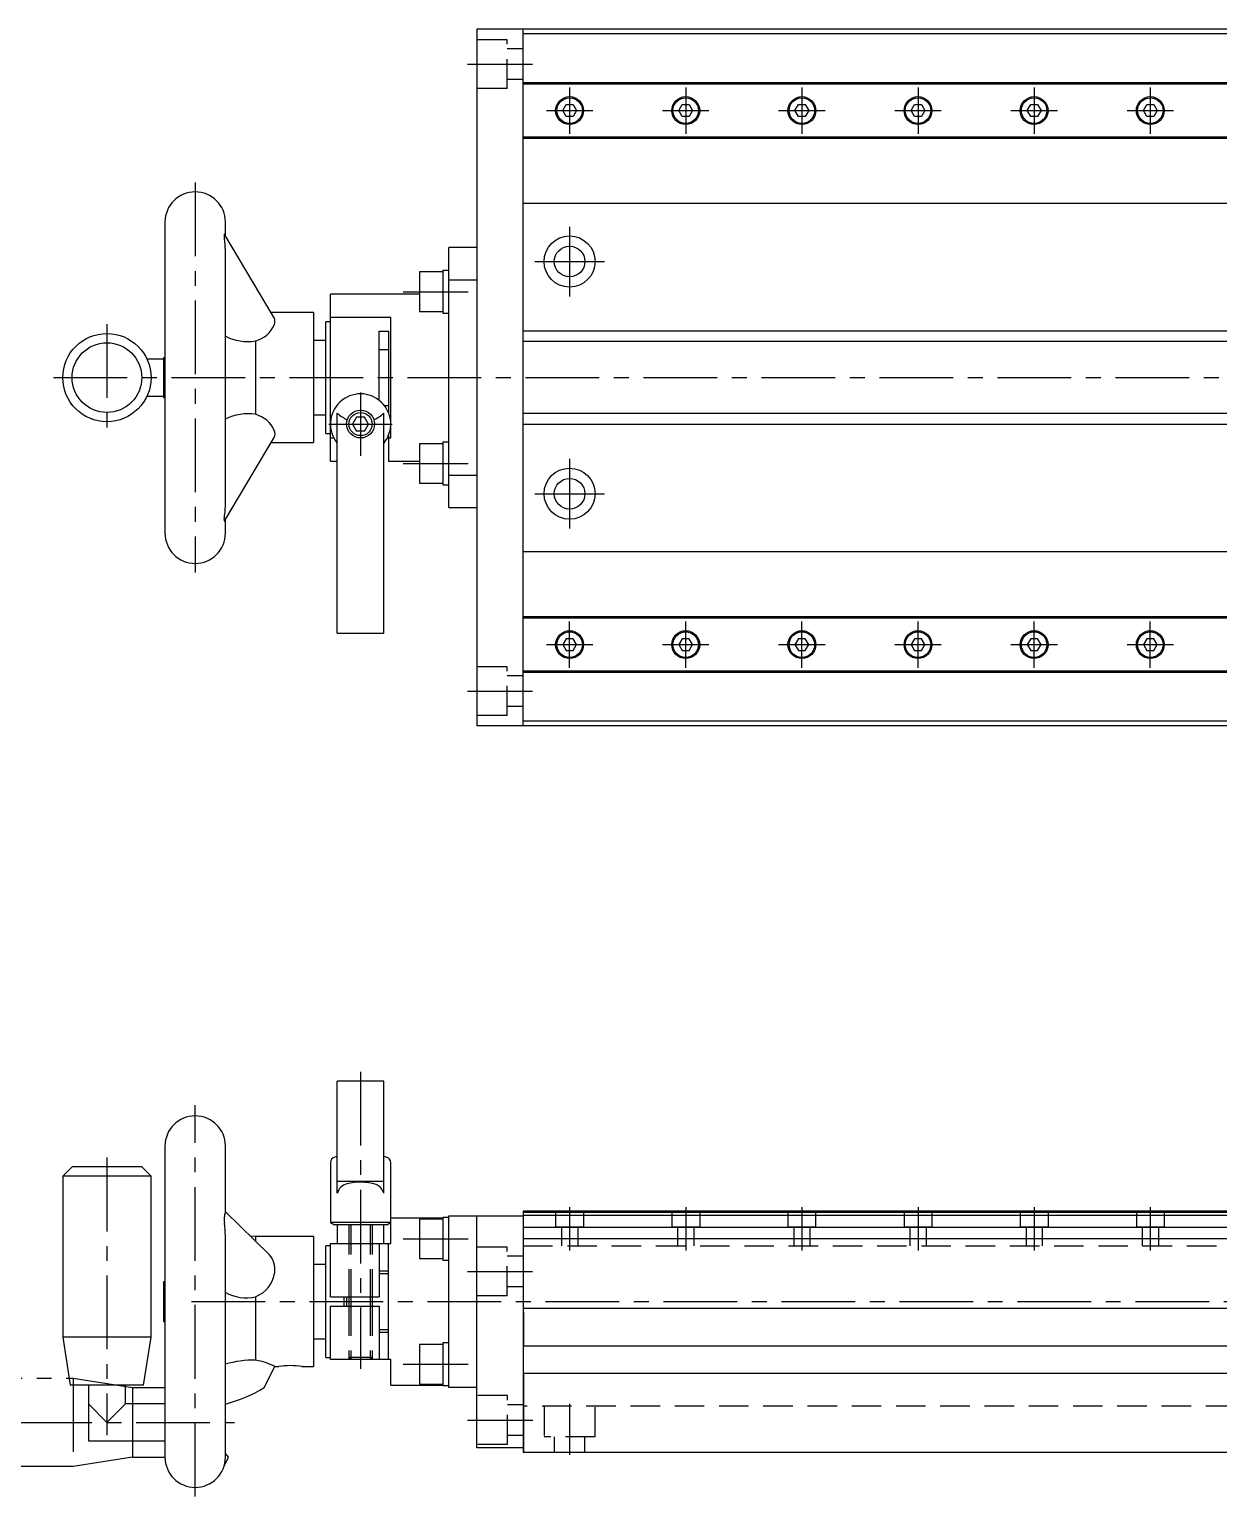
# Model space of a CAD drawing. Extents: x -2 to 798, y -8 to 325.
# Drawn here: x 269.9 to 526, y 8 to 324 of the extents above; entities that cross this region are included whole.
import ezdxf

# ---------------------------------------------------------------- set-up
doc = ezdxf.new("R2010")
doc.units = 0
doc.header["$LTSCALE"] = 0.5
for name, pattern in [('CENTER', [50.8, 31.75, -6.35, 6.35, -6.35]), ('DASHED', [19.05, 12.7, -6.35]), ('PHANTOM', [63.5, 31.75, -6.35, 6.35, -6.35, 6.35, -6.35])]:
    doc.linetypes.add(name, pattern=pattern)
for name, color, linetype in [('MSM_CENTER', 1, 'CENTER'), ('MSM_CONTINUOUS', 7, 'CONTINUOUS'), ('MSM_DASHED', 4, 'DASHED'), ('MSM_IMAGINARY', 6, 'PHANTOM'), ('MSM_NARROW', 5, 'CONTINUOUS')]:
    doc.layers.add(name, color=color, linetype=linetype)

msp = doc.modelspace()

# ---------------------------------------------------------------- linework, layer by layer
at = {"layer": 'MSM_CENTER'}
for p, q in [((364.24, 316.47), (378.24, 316.47)), ((386.24, 311.47), (386.24, 301.47)), ((411.24, 311.47), (411.24, 301.47)), ((436.24, 311.47), (436.24, 301.47)), ((461.24, 311.47), (461.24, 301.47)), ((486.24, 311.47), (486.24, 301.47)), ((511.24, 311.47), (511.24, 301.47)), ((381.24, 306.47), (391.24, 306.47)), ((406.24, 306.47), (416.24, 306.47)), ((431.24, 306.47), (441.24, 306.47)), ((456.24, 306.47), (466.24, 306.47)), ((481.24, 306.47), (491.24, 306.47)), ((506.24, 306.47), (516.24, 306.47)), ((305.64, 290.97), (305.64, 206.97)), ((386.24, 281.47), (386.24, 266.47)), ((378.74, 273.97), (393.74, 273.97)), ((350.41, 267.47), (364.41, 267.47)), ((286.64, 260.47), (286.64, 237.47)), ((275.14, 248.97), (798.24, 248.97)), ((341.24, 245.79), (341.24, 232.14)), ((334.42, 238.97), (348.07, 238.97)), ((386.24, 231.47), (386.24, 216.47)), ((350.41, 230.47), (364.41, 230.47)), ((378.74, 223.97), (393.74, 223.97)), ((386.24, 186.47), (386.24, 196.47)), ((411.24, 186.47), (411.24, 196.47)), ((436.24, 186.47), (436.24, 196.47)), ((461.24, 186.47), (461.24, 196.47)), ((486.24, 186.47), (486.24, 196.47)), ((511.24, 186.47), (511.24, 196.47)), ((381.24, 191.47), (391.24, 191.47)), ((406.24, 191.47), (416.24, 191.47)), ((431.24, 191.47), (441.24, 191.47)), ((456.24, 191.47), (466.24, 191.47)), ((481.24, 191.47), (491.24, 191.47)), ((506.24, 191.47), (516.24, 191.47)), ((364.24, 181.47), (378.24, 181.47)), ((341.24, 99.5), (341.24, 35.5)), ((305.64, 8), (305.64, 92.33)), ((286.64, 81), (286.64, 21.25)), ((386.24, 70.32), (386.24, 60.98)), ((411.24, 70.32), (411.24, 60.98)), ((436.24, 70.32), (436.24, 60.98)), ((461.24, 70.32), (461.24, 60.98)), ((486.24, 70.32), (486.24, 60.98)), ((511.24, 70.32), (511.24, 60.98)), ((350.41, 63.5), (364.41, 63.5)), ((364.24, 56.5), (378.24, 56.5)), ((304.84, 50), (798.24, 50)), ((350.41, 36.5), (364.41, 36.5)), ((386.24, 28), (386.24, 17)), ((242.14, 24), (314.14, 24)), ((364.24, 24.5), (378.29, 24.5))]:
    msp.add_line(p, q, dxfattribs=at)
at = {"layer": 'MSM_CONTINUOUS'}
for p, q in [((376.24, 323.97), (366.24, 323.97)), ((366.24, 323.97), (366.24, 173.97)), ((376.24, 173.97), (376.24, 323.97)), ((376.24, 323.92), (376.29, 323.92)), ((536.24, 322.97), (376.24, 322.97)), ((796.24, 323.97), (376.29, 323.97)), ((376.29, 323.97), (376.29, 323.92)), ((536.24, 312.47), (376.24, 312.47)), ((536.24, 312.17), (376.24, 312.17)), ((384.76, 306.47), (385.5, 307.75)), ((385.5, 307.75), (386.98, 307.75)), ((386.98, 307.75), (387.72, 306.47)), ((409.76, 306.47), (410.5, 307.75)), ((410.5, 307.75), (411.98, 307.75)), ((411.98, 307.75), (412.72, 306.47)), ((434.76, 306.47), (435.5, 307.75)), ((435.5, 307.75), (436.98, 307.75)), ((436.98, 307.75), (437.72, 306.47)), ((459.76, 306.47), (460.5, 307.75)), ((460.5, 307.75), (461.98, 307.75)), ((461.98, 307.75), (462.72, 306.47)), ((484.76, 306.47), (485.5, 307.75)), ((485.5, 307.75), (486.98, 307.75)), ((486.98, 307.75), (487.72, 306.47)), ((509.76, 306.47), (510.5, 307.75)), ((510.5, 307.75), (511.98, 307.75)), ((511.98, 307.75), (512.72, 306.47)), ((385.5, 305.19), (384.76, 306.47)), ((386.98, 305.19), (385.5, 305.19)), ((387.72, 306.47), (386.98, 305.19)), ((410.5, 305.19), (409.76, 306.47)), ((411.98, 305.19), (410.5, 305.19)), ((412.72, 306.47), (411.98, 305.19)), ((435.5, 305.19), (434.76, 306.47)), ((436.98, 305.19), (435.5, 305.19)), ((437.72, 306.47), (436.98, 305.19)), ((460.5, 305.19), (459.76, 306.47)), ((461.98, 305.19), (460.5, 305.19)), ((462.72, 306.47), (461.98, 305.19)), ((485.5, 305.19), (484.76, 306.47)), ((486.98, 305.19), (485.5, 305.19)), ((487.72, 306.47), (486.98, 305.19)), ((510.5, 305.19), (509.76, 306.47)), ((511.98, 305.19), (510.5, 305.19)), ((512.72, 306.47), (511.98, 305.19)), ((536.24, 300.77), (376.24, 300.77)), ((536.24, 300.47), (376.24, 300.47)), ((536.24, 286.47), (376.24, 286.47)), ((299.14, 282.47), (299.14, 215.47)), ((312.14, 279.56), (312.14, 282.47)), ((322.64, 261.82), (312.05, 279.72)), ((312.14, 221.49), (312.14, 276.43)), ((360.24, 220.97), (360.24, 276.97)), ((366.24, 276.97), (360.24, 276.97)), ((358.94, 272.07), (358.94, 262.87)), ((360.24, 272.07), (358.94, 272.07)), ((353.94, 271.72), (353.94, 263.22)), ((358.94, 271.72), (353.94, 271.72)), ((366.24, 269.98), (360.24, 269.98)), ((334.74, 230.99), (334.74, 266.97)), ((353.94, 266.97), (334.74, 266.97)), ((331.14, 262.97), (321.96, 262.97)), ((331.14, 262.97), (331.14, 234.97)), ((353.94, 263.22), (358.94, 263.22)), ((358.94, 262.87), (360.24, 262.87)), ((333.74, 236.97), (333.74, 260.97)), ((334.74, 260.97), (333.74, 260.97)), ((347.74, 261.92), (334.74, 261.92)), ((347.74, 236.01), (347.74, 261.92)), ((318.64, 256.86), (318.64, 241.07)), ((333.74, 256.97), (331.14, 256.97)), ((345.24, 258.97), (347.24, 258.97)), ((345.24, 244.09), (345.24, 258.97)), ((347.24, 258.97), (347.24, 241.47)), ((536.24, 258.97), (376.24, 258.97)), ((298.84, 252.97), (295.26, 252.97)), ((298.84, 253.22), (298.84, 244.72)), ((299.14, 253.22), (298.84, 253.22)), ((347.24, 254.97), (345.24, 254.97)), ((295.26, 244.97), (298.84, 244.97)), ((298.84, 244.72), (299.14, 244.72)), ((331.14, 240.97), (333.74, 240.97)), ((336.24, 193.97), (336.24, 241.3)), ((340.37, 240.47), (339.51, 238.97)), ((342.11, 240.47), (340.37, 240.47)), ((342.97, 238.97), (342.11, 240.47)), ((346.24, 193.97), (346.24, 241.3)), ((346.36, 242.97), (347.24, 242.97)), ((339.51, 238.97), (340.37, 237.47)), ((342.11, 237.47), (340.37, 237.47)), ((342.11, 237.47), (342.97, 238.97)), ((376.24, 238.97), (536.24, 238.97)), ((312.05, 218.21), (322.63, 236.11)), ((321.96, 234.97), (331.14, 234.97)), ((333.74, 236.97), (334.74, 236.97)), ((334.74, 236.01), (335.45, 236.01)), ((347.24, 236.47), (347.24, 230.97)), ((347.24, 236.01), (347.74, 236.01)), ((353.94, 234.72), (353.94, 226.22)), ((358.94, 234.72), (353.94, 234.72)), ((358.94, 235.07), (358.94, 225.87)), ((360.24, 235.07), (358.94, 235.07)), ((334.74, 230.99), (336.24, 230.99)), ((347.24, 230.97), (353.94, 230.97)), ((360.24, 227.95), (366.24, 227.95)), ((353.94, 226.22), (358.94, 226.22)), ((358.94, 225.87), (360.24, 225.87)), ((312.14, 215.47), (312.14, 218.37)), ((360.24, 220.97), (366.24, 220.97)), ((536.24, 211.47), (376.24, 211.47)), ((536.24, 197.47), (376.24, 197.47)), ((536.24, 197.17), (376.24, 197.17)), ((336.24, 193.97), (346.24, 193.97)), ((385.5, 192.75), (384.76, 191.47)), ((386.98, 192.75), (385.5, 192.75)), ((387.72, 191.47), (386.98, 192.75)), ((410.5, 192.75), (409.76, 191.47)), ((411.98, 192.75), (410.5, 192.75)), ((412.72, 191.47), (411.98, 192.75)), ((435.5, 192.75), (434.76, 191.47)), ((436.98, 192.75), (435.5, 192.75)), ((437.72, 191.47), (436.98, 192.75)), ((460.5, 192.75), (459.76, 191.47)), ((461.98, 192.75), (460.5, 192.75)), ((462.72, 191.47), (461.98, 192.75)), ((485.5, 192.75), (484.76, 191.47)), ((486.98, 192.75), (485.5, 192.75)), ((487.72, 191.47), (486.98, 192.75)), ((510.5, 192.75), (509.76, 191.47)), ((511.98, 192.75), (510.5, 192.75)), ((512.72, 191.47), (511.98, 192.75)), ((384.76, 191.47), (385.5, 190.19)), ((385.5, 190.19), (386.98, 190.19)), ((386.98, 190.19), (387.72, 191.47)), ((409.76, 191.47), (410.5, 190.19)), ((410.5, 190.19), (411.98, 190.19)), ((411.98, 190.19), (412.72, 191.47)), ((434.76, 191.47), (435.5, 190.19)), ((435.5, 190.19), (436.98, 190.19)), ((436.98, 190.19), (437.72, 191.47)), ((459.76, 191.47), (460.5, 190.19)), ((460.5, 190.19), (461.98, 190.19)), ((461.98, 190.19), (462.72, 191.47)), ((484.76, 191.47), (485.5, 190.19)), ((485.5, 190.19), (486.98, 190.19)), ((486.98, 190.19), (487.72, 191.47)), ((509.76, 191.47), (510.5, 190.19)), ((510.5, 190.19), (511.98, 190.19)), ((511.98, 190.19), (512.72, 191.47)), ((536.24, 185.77), (376.24, 185.77)), ((536.24, 185.47), (376.24, 185.47)), ((376.24, 173.97), (366.24, 173.97)), ((536.24, 174.97), (376.24, 174.97)), ((376.29, 174.02), (376.24, 174.02)), ((376.29, 174.02), (376.29, 173.97)), ((796.24, 173.97), (376.29, 173.97)), ((336.24, 73.36), (336.24, 97.5)), ((346.24, 97.5), (336.24, 97.5)), ((346.24, 73.36), (346.24, 97.5)), ((299.14, 83.5), (299.14, 16.5)), ((312.14, 69.17), (312.14, 83.5)), ((279.14, 79), (277.14, 77)), ((294.14, 79), (279.14, 79)), ((296.14, 77), (294.14, 79)), ((334.74, 79.87), (334.74, 67)), ((347.74, 62.5), (347.74, 79.87)), ((277.14, 77), (277.14, 42.33)), ((296.14, 77), (277.14, 77)), ((296.14, 42.33), (296.14, 77)), ((336.24, 75.92), (346.24, 75.92)), ((321.57, 60.15), (312.14, 69.35)), ((347.74, 67), (334.74, 67)), ((334.74, 67), (335.61, 66.5)), ((346.87, 66.5), (335.61, 66.5)), ((336.24, 66.5), (336.24, 62.5)), ((346.24, 62.5), (346.24, 66.5)), ((346.87, 66.5), (347.74, 67)), ((358.94, 68), (347.74, 68)), ((358.94, 67.75), (353.94, 67.75)), ((353.94, 67.75), (353.94, 59.25)), ((360.24, 68.1), (358.94, 68.1)), ((358.94, 68.1), (358.94, 58.9)), ((360.24, 31.5), (360.24, 68.5)), ((360.24, 68.5), (376.24, 68.5)), ((366.24, 18.5), (366.24, 68.5)), ((539.79, 69.5), (376.24, 69.5)), ((376.24, 69.5), (376.24, 17.5)), ((539.79, 69.2), (376.24, 69.2)), ((539.29, 68.55), (376.24, 68.55)), ((312.14, 16.5), (312.14, 64.22)), ((318.64, 64), (317.52, 64.1)), ((331.14, 64), (318.64, 64)), ((318.64, 64), (318.64, 63.01)), ((331.14, 64), (331.14, 36)), ((539.29, 65.95), (376.24, 65.95)), ((796.24, 63.5), (376.24, 63.5)), ((333.74, 38), (333.74, 62)), ((334.74, 62), (333.74, 62)), ((334.74, 51), (334.74, 62.5)), ((334.74, 62.5), (347.74, 62.5)), ((345.24, 62.5), (345.24, 51)), ((347.24, 37.5), (347.24, 62.5)), ((333.74, 58), (331.14, 58)), ((353.94, 59.25), (358.94, 59.25)), ((358.94, 58.9), (360.24, 58.9)), ((299.14, 54.25), (298.84, 54.25)), ((298.84, 54.25), (298.84, 45.75)), ((345.24, 56.63), (347.24, 56.63)), ((347.24, 56), (345.24, 56)), ((318.64, 51.06), (318.64, 37.38)), ((334.74, 51), (345.24, 51)), ((337.74, 49), (337.74, 51)), ((338.24, 51), (338.24, 49)), ((338.74, 51.02), (338.74, 49.02)), ((343.74, 51.02), (343.74, 49.02)), ((334.74, 49), (345.24, 49)), ((334.74, 37.5), (334.74, 49)), ((345.24, 49), (345.24, 37.5)), ((796.24, 48.5), (376.24, 48.5)), ((376.29, 47.81), (376.24, 47.81)), ((376.29, 47.81), (376.29, 40.5)), ((298.84, 45.75), (299.14, 45.75)), ((277.14, 42.33), (278.75, 32)), ((296.14, 42.33), (277.14, 42.33)), ((294.53, 32), (296.14, 42.33)), ((331.14, 42), (333.74, 42)), ((345.24, 44), (347.24, 44)), ((347.24, 43.37), (345.24, 43.37)), ((360.24, 41.1), (358.94, 41.1)), ((358.94, 41.1), (358.94, 31.9)), ((333.74, 38), (334.74, 38)), ((358.94, 40.75), (353.94, 40.75)), ((353.94, 40.75), (353.94, 32.25)), ((376.24, 40.5), (796.24, 40.5)), ((320.51, 31.49), (322.82, 36)), ((322.81, 36), (323.64, 36)), ((328.63, 36), (331.14, 36)), ((347.74, 37.5), (334.74, 37.5)), ((347.74, 32), (347.74, 37.5)), ((294.53, 32), (278.75, 32)), ((282.64, 32), (282.64, 20)), ((290.64, 28), (290.64, 32)), ((347.74, 32), (358.94, 32)), ((353.94, 32.25), (358.94, 32.25)), ((358.94, 31.9), (360.24, 31.9)), ((796.24, 34.5), (376.24, 34.5)), ((376.29, 34.5), (376.29, 17.5)), ((366.24, 31.5), (360.24, 31.5)), ((282.64, 28), (286.64, 24)), ((286.64, 24), (290.64, 28)), ((299.14, 28), (290.64, 28)), ((282.64, 20), (299.14, 20)), ((311.86, 14.6), (312.83, 16.5)), ((376.24, 18.5), (366.24, 18.5)), ((796.24, 17.5), (376.24, 17.5))]:
    msp.add_line(p, q, dxfattribs=at)
for centre, radius in [((386.24, 306.47), 3), ((386.24, 306.47), 2.75), ((411.24, 306.47), 3), ((411.24, 306.47), 2.75), ((436.24, 306.47), 3), ((436.24, 306.47), 2.75), ((461.24, 306.47), 3), ((461.24, 306.47), 2.75), ((486.24, 306.47), 3), ((486.24, 306.47), 2.75), ((511.24, 306.47), 3), ((511.24, 306.47), 2.75), ((386.24, 273.97), 5.5), ((386.24, 273.97), 3.3), ((286.64, 248.97), 9.5), ((286.64, 248.97), 7.5), ((341.24, 238.97), 3), ((341.24, 238.97), 2.5), ((386.24, 223.97), 5.5), ((386.24, 223.97), 3.3), ((386.24, 191.47), 3), ((386.24, 191.47), 2.75), ((411.24, 191.47), 3), ((411.24, 191.47), 2.75), ((436.24, 191.47), 3), ((436.24, 191.47), 2.75), ((461.24, 191.47), 3), ((461.24, 191.47), 2.75), ((486.24, 191.47), 3), ((486.24, 191.47), 2.75), ((511.24, 191.47), 3), ((511.24, 191.47), 2.75)]:
    msp.add_circle(centre, radius, dxfattribs=at)
for centre, radius, start, end in [((305.64, 282.47), 6.5, 0, 180), ((311.97, 279.73), 0.105, 119.5237, 192.7518), ((315.68, 279.64), 3.82, 178.9565, 191.624), ((311.91, 279.69), 0.137, 15.5371, 88.8315), ((295.72, 276.32), 16.42, 0.3761, 8.9123), ((317.07, 262.77), 6.12, 284.838, 336.9554), ((321, 261.02), 1.82, 339.2395, 26.0668), ((316.98, 267.09), 10.36, 242.071, 279.2121), ((341.24, 238.97), 6.5, 320.2849, 219.7151), ((317.01, 230.65), 10.54, 81.1232, 117.5922), ((317.07, 235.17), 6.1, 23.179, 75.0593), ((341.1, 246.57), 7.17, 227.3363, 247.8884), ((341.38, 246.57), 7.17, 292.1116, 312.6637), ((321.17, 236.88), 1.66, 332.1502, 24.6074), ((290.21, 221.97), 21.94, 350.9015, 358.8001), ((312.46, 218.36), 0.605, 166.8529, 201.0635), ((311.93, 218.27), 0.132, 255.0898, 332.3351), ((305.64, 215.47), 6.5, 180, 0), ((305.64, 83.5), 6.5, 0, 180), ((336.04, 79.87), 1.3, 104.5706, 180), ((341.24, 59.86), 21.97, 103.1548, 104.5706), ((341.24, 59.86), 21.97, 75.4294, 76.8452), ((346.44, 79.87), 1.3, 0, 75.4294), ((338.96, 72.6), 2.82, 104.3307, 164.452), ((341.2, 63.89), 11.82, 73.285, 104.38), ((343.46, 72.54), 2.9, 16.4368, 66.8771), ((315.75, 67.57), 3.89, 168.0109, 190.1656), ((290.53, 63.78), 21.62, 1.1694, 8.2434), ((307.94, 69.78), 4.24, 340.6182, 351.6048), ((318.23, 57.01), 4.58, 351.1545, 43.2973), ((316.4, 57.06), 6.4, 290.4568, 353.2437), ((316.58, 59.58), 8.77, 239.4822, 283.5907), ((318.13, 16.83), 20.56, 88.5832, 106.9784), ((316.49, 23.83), 13.72, 62.4871, 80.9637), ((326.14, 22.22), 14, 79.7135, 100.2865), ((304.48, 57.7), 30.72, 284.4471, 301.4783), ((305.64, 16.5), 6.5, 180, 0), ((292.32, 0.05), 26.29, 38.7334, 41.0812)]:
    msp.add_arc(centre, radius, start, end, dxfattribs=at)
at = {"layer": 'MSM_DASHED'}
for p, q in [((372.77, 321.72), (366.17, 321.72)), ((372.77, 311.22), (372.77, 321.72)), ((376.17, 319.77), (372.77, 319.77)), ((376.17, 313.17), (372.77, 313.17)), ((372.77, 311.22), (366.17, 311.22)), ((372.77, 186.72), (366.17, 186.72)), ((372.77, 176.22), (372.77, 186.72)), ((376.17, 184.77), (372.77, 184.77)), ((376.17, 178.17), (372.77, 178.17)), ((372.77, 176.22), (366.17, 176.22)), ((338.74, 66.5), (338.74, 51)), ((339.17, 66.5), (339.17, 51)), ((343.31, 66.5), (343.31, 51)), ((343.74, 66.5), (343.74, 51)), ((383.24, 69.5), (383.24, 66)), ((389.24, 69.5), (389.24, 66)), ((408.24, 69.5), (408.24, 66)), ((414.24, 69.5), (414.24, 66)), ((433.24, 69.5), (433.24, 66)), ((439.24, 66), (439.24, 69.5)), ((458.24, 69.5), (458.24, 66)), ((464.24, 69.5), (464.24, 66)), ((483.24, 69.5), (483.24, 66)), ((489.24, 69.5), (489.24, 66)), ((508.24, 69.5), (508.24, 66)), ((514.24, 69.5), (514.24, 66)), ((389.24, 66), (383.24, 66)), ((384.49, 66), (384.49, 62)), ((387.99, 66), (387.99, 62)), ((414.24, 66), (408.24, 66)), ((409.49, 66), (409.49, 62)), ((412.99, 66), (412.99, 62)), ((439.24, 66), (433.24, 66)), ((434.49, 66), (434.49, 62)), ((437.99, 66), (437.99, 62)), ((464.24, 66), (458.24, 66)), ((459.49, 66), (459.49, 62)), ((462.99, 66), (462.99, 62)), ((489.24, 66), (483.24, 66)), ((484.49, 66), (484.49, 62)), ((487.99, 66), (487.99, 62)), ((514.24, 66), (508.24, 66)), ((509.49, 66), (509.49, 62)), ((512.99, 66), (512.99, 62)), ((372.77, 61.75), (366.17, 61.75)), ((372.77, 51.25), (372.77, 61.75)), ((376.24, 62), (796.24, 62)), ((376.17, 59.8), (372.77, 59.8)), ((372.77, 51.25), (366.17, 51.25)), ((376.17, 53.2), (372.77, 53.2)), ((338.74, 49), (338.74, 37.5)), ((339.17, 49), (339.17, 37.5)), ((343.31, 49), (343.31, 37.5)), ((343.74, 49), (343.74, 37.5)), ((343.74, 37.93), (338.74, 37.93)), ((338.74, 37.93), (339.17, 37.5)), ((343.31, 37.5), (343.74, 37.93)), ((372.84, 29.75), (366.24, 29.75)), ((372.84, 19.25), (372.84, 29.75)), ((376.24, 27.8), (372.84, 27.8)), ((796.24, 27.5), (376.24, 27.5)), ((380.74, 27.5), (380.74, 20.9)), ((391.74, 20.9), (391.74, 27.5)), ((372.84, 19.25), (366.24, 19.25)), ((376.24, 21.2), (372.84, 21.2)), ((391.74, 20.9), (380.74, 20.9)), ((382.94, 20.9), (382.94, 17.5)), ((389.54, 17.5), (389.54, 20.9)), ((376.29, 18.55), (376.24, 18.55))]:
    msp.add_line(p, q, dxfattribs=at)
at = {"layer": 'MSM_IMAGINARY'}
for p, q in [((246.14, 33.5), (279.35, 33.5)), ((279.35, 33.5), (279.35, 14.5)), ((279.35, 33.5), (292.14, 31.5)), ((292.14, 31.5), (292.14, 16.5)), ((292.14, 31.5), (299.14, 31.5)), ((292.14, 16.5), (279.35, 14.5)), ((292.14, 16.5), (299.14, 16.5)), ((279.35, 14.5), (246.14, 14.5))]:
    msp.add_line(p, q, dxfattribs=at)
at = {"layer": 'MSM_NARROW'}
for p, q in [((536.24, 256.72), (376.24, 256.72)), ((536.24, 241.22), (376.24, 241.22)), ((339.17, 51.02), (339.17, 49.02)), ((343.31, 51.02), (343.31, 49.02))]:
    msp.add_line(p, q, dxfattribs=at)

doc.saveas('drawing.dxf')
